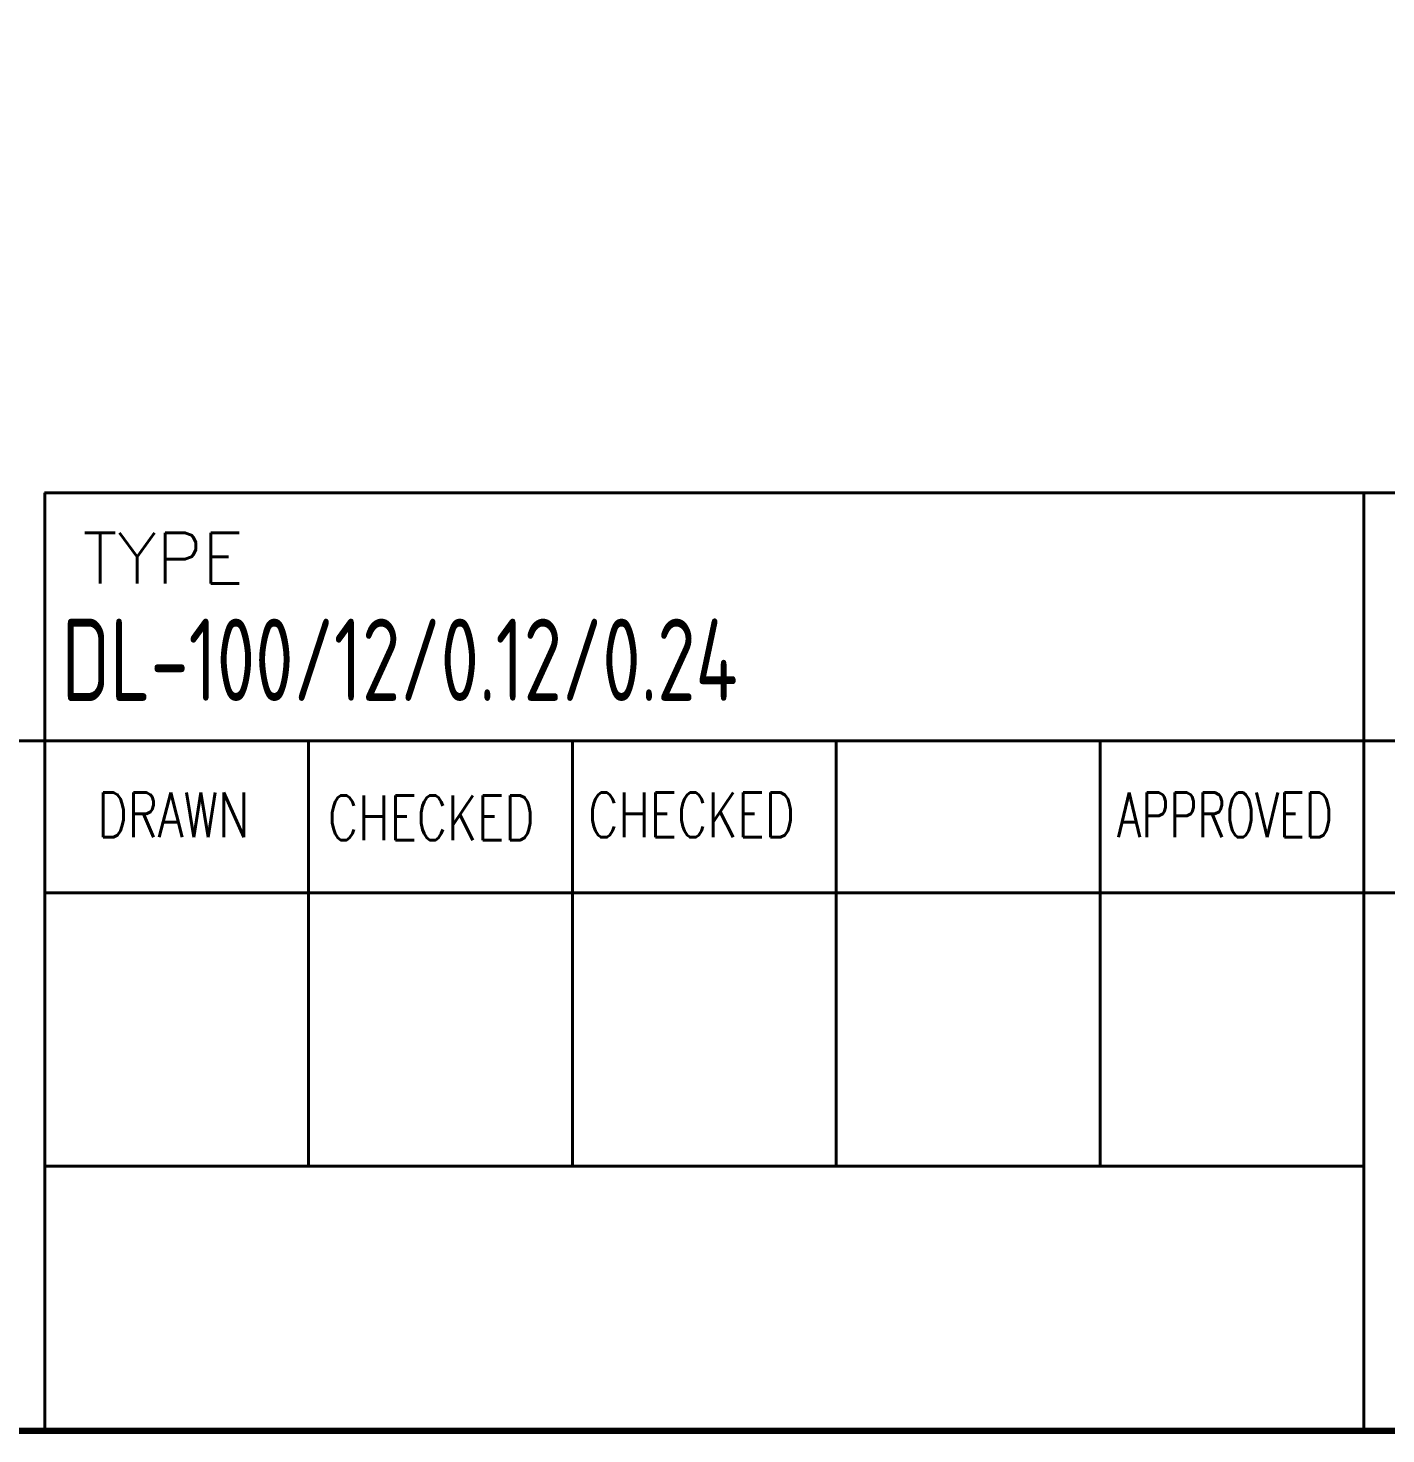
# Model space of a CAD drawing. Header units: millimetres. Extents: x 89051 to 218395, y -330386 to -125649.
# Drawn here: x 92846 to 94034, y -135984 to -134753 of the extents above; entities that cross this region are included whole.
import ezdxf

# ---------------------------------------------------------------- set-up
doc = ezdxf.new("R2010")
doc.units = ezdxf.units.MM
doc.header["$LTSCALE"] = 13
doc.layers.add('1', color=4, linetype='Continuous')
doc.layers.add('2', color=3, linetype='Continuous')
doc.styles.add('ROMANS', font='romans.shx', dxfattribs={"bigfont": 'whgtxt.shx'})
doc.styles.get("Standard").update_dxf_attribs({"font": 'gbenor.shx', "bigfont": 'gbcbig.shx'})

msp = doc.modelspace()

# ---------------------------------------------------------------- linework, layer by layer
at = {"layer": '1', "color": 0, "lineweight": 40}
for p, q in [((92859.9, -135159.87), (94252.75, -135159.87)), ((92860, -135159.87), (95524.09, -135159.87)), ((92860, -135159.87), (92860, -135980.8)), ((94014.44, -135159.87), (94014.44, -135980.8)), ((89461.81, -135376.94), (95524.09, -135376.94)), ((93090.89, -135376.94), (93090.89, -135749.34)), ((93321.78, -135376.94), (93321.78, -135749.34)), ((93552.67, -135376.94), (93552.67, -135749.34)), ((93783.56, -135376.94), (93783.56, -135749.34)), ((92860, -135510.15), (94014.44, -135510.15)), ((94014.44, -135510.15), (95524.09, -135510.15)), ((92860, -135749.34), (94014.44, -135749.34)), ((92860, -135980.23), (92860, -135749.34))]:
    msp.add_line(p, q, dxfattribs=at)
at = {"layer": '1', "color": 0, "lineweight": 40, "const_width": 5.53}
msp.add_lwpolyline([(89461.81, -135980.8), (95524.09, -135980.8), (95524.09, -131623.54), (89461.81, -131623.54), (89461.81, -135980.8)], dxfattribs=at)

# ---------------------------------------------------------------- texts
at = {"layer": '1', "color": 4, "lineweight": 13, "width": 0.8}
msp.add_text('DL-100/12/0.12/0.24', height=72, dxfattribs=at).set_placement((92874.95, -135342.08))
at = {"layer": '2', "lineweight": 13, "style": 'ROMANS'}
msp.add_text('TYPE', height=44.402, dxfattribs=at).set_placement((92893.24, -135239.28))
for s, width, p in [('DRAWN', 0.75, (92906.28, -135461.34)), ('CHECKED', 0.75, (93335.61, -135461.34)), ('APPROVED', 0.7, (93798.55, -135461.34)), ('CHECKED', 0.75, (93107.88, -135463.81))]:
    msp.add_text(s, height=39.073, dxfattribs=dict(at, width=width)).set_placement(p)

doc.saveas('drawing.dxf')
